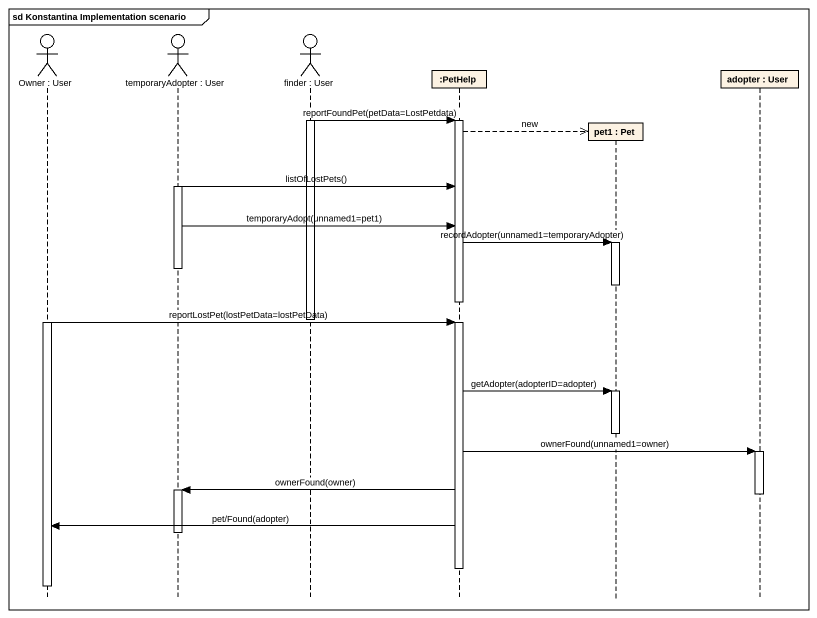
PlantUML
@startuml
mainframe sd Konstantina Implementation scenario
hide footbox
actor "Owner : User" as Owner
actor "temporaryAdopter : User" as temporaryAdopter
actor "finder : User" as finder
participant ":PetHelp" as PetHelp
participant "pet1 : Pet" as pet1
participant "adopter : User" as adopter

activate finder
finder -> PetHelp : reportFoundPet(petData=LostPetdata)
activate PetHelp
PetHelp -->> pet1 ** : new
activate temporaryAdopter
temporaryAdopter -> PetHelp : listOfLostPets()
temporaryAdopter -> PetHelp : temporaryAdopt(unnamed1=pet1)
PetHelp -> pet1 : recordAdopter(unnamed1=temporaryAdopter)
activate pet1
deactivate temporaryAdopter
deactivate pet1
deactivate PetHelp
deactivate finder
activate Owner
Owner -> PetHelp : reportLostPet(lostPetData=lostPetData)
activate PetHelp
PetHelp -> pet1 : getAdopter(adopterID=adopter)
activate pet1
deactivate pet1
PetHelp -> adopter : ownerFound(unnamed1=owner)
activate adopter
PetHelp -> temporaryAdopter : ownerFound(owner)
activate temporaryAdopter
deactivate adopter
PetHelp -> Owner : pet/Found(adopter)
deactivate temporaryAdopter
deactivate PetHelp
deactivate Owner
@enduml
